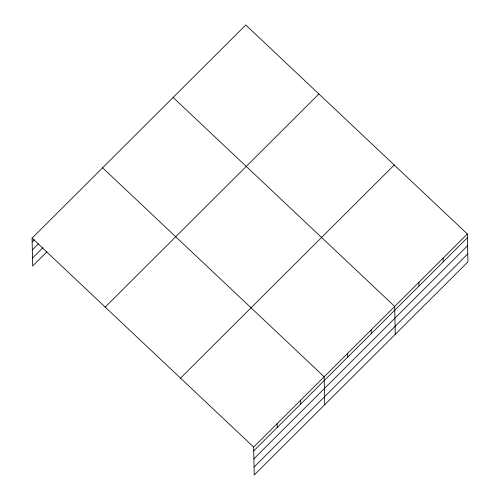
<?xml version="1.0" encoding="UTF-8"?>
<svg xmlns="http://www.w3.org/2000/svg" width="500" height="500" viewBox="0 0 500 500"><rect width="100%" height="100%" fill="white"/><g stroke="black" fill="none" stroke-linecap="round" stroke-linejoin="round"><path stroke-width="0.75" d="M32.081 238.125L245.769 25L467.337 233.962L467.919 261.875L254.231 475L253.644 447.094L32.081 238.125L32.663 266.038L46.875 251.863M32.156 241.9L34.344 239.719M32.325 249.869L38.338 243.869M32.5 258.069L42.881 247.712M105.194 307.087L318.888 93.956M180.525 378.131L394.219 165.006M253.644 447.094L467.337 233.962M253.725 450.869L467.413 237.738M253.888 458.831L467.581 245.706M254.062 467.038L467.756 253.912M173.119 97.463L394.681 306.425L395.262 334.338M102.6 167.794L324.162 376.756L324.744 404.669M443.119 258.119L443.194 261.894M418.9 282.275L418.981 286.05M371.175 329.869L371.256 333.65M347.669 353.312L347.75 357.094M300.656 400.206L300.738 403.981M277.15 423.65L277.231 427.425"/></g></svg>
